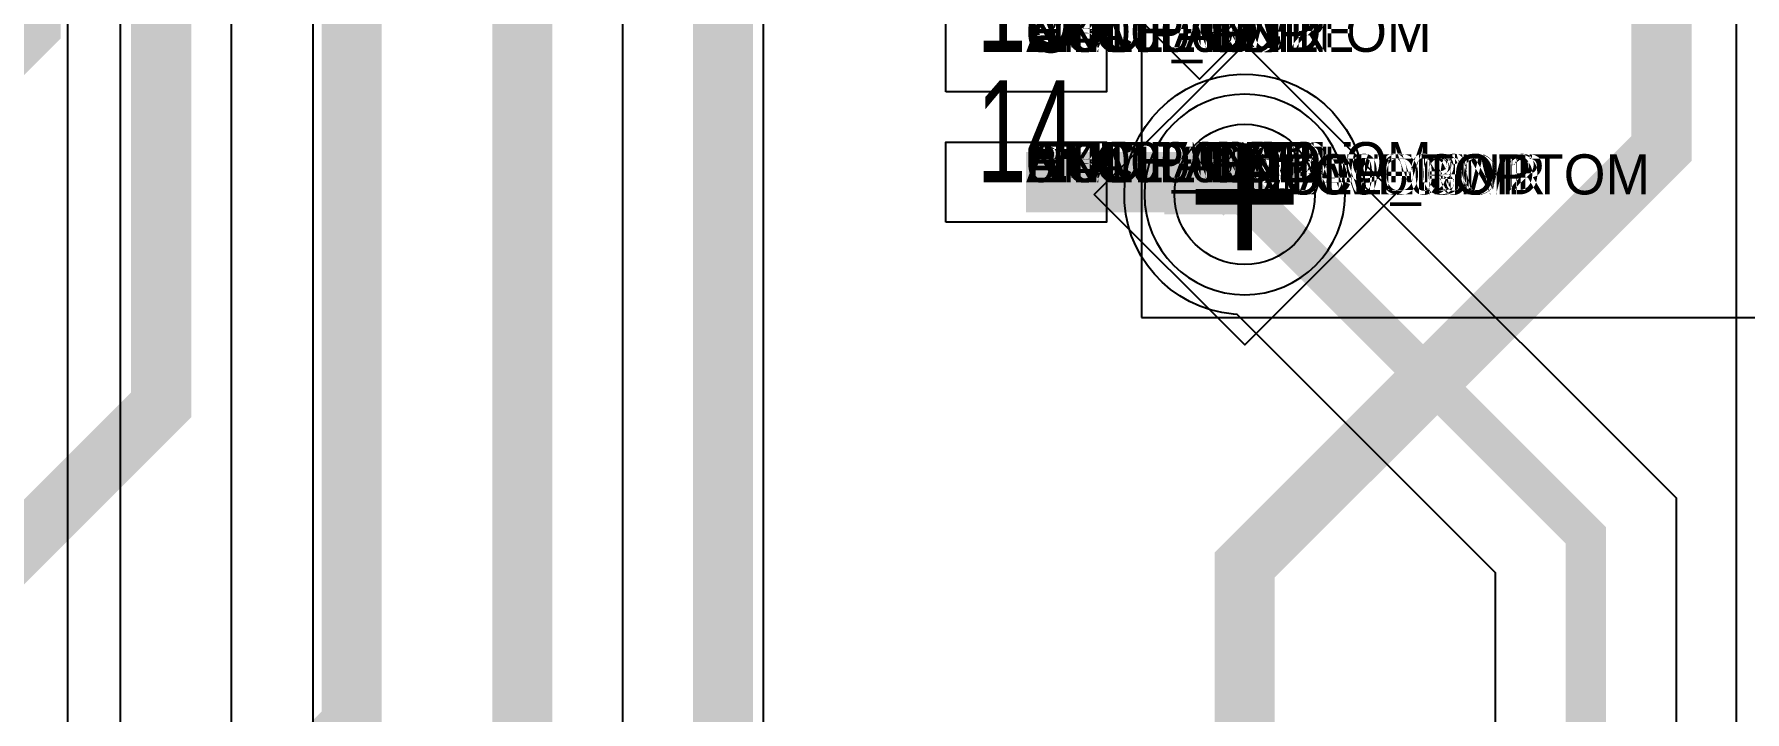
# Model space of a CAD drawing. Extents: x 0 to 323, y 0 to 320.
# Drawn here: x 16.72 to 25.24, y 16.72 to 20.1 of the extents above; entities that cross this region are included whole.
import ezdxf
from ezdxf.enums import TextEntityAlignment as Align

# ---------------------------------------------------------------- set-up
doc = ezdxf.new("R2010")
doc.units = 0
doc.header["$MEASUREMENT"] = 0
doc.layers.get('0').update_dxf_attribs({"linetype": 'CONTINUOUS'})
for name, color, linetype in [('CDN_FIGURES', 7, 'CONTINUOUS'), ('ETCH_BOTTOM', 7, 'CONTINUOUS'), ('ETCH_GND', 3, 'CONTINUOUS'), ('ETCH_INT1', 4, 'CONTINUOUS'), ('ETCH_INT2', 5, 'CONTINUOUS'), ('ETCH_PWR', 6, 'CONTINUOUS'), ('ETCH_TOP', 2, 'CONTINUOUS'), ('MANUFACTURING_NCLEGEND-1-6', 8, 'CONTINUOUS'), ('PACKAGE_GEOMETRY_ASSEMBLY_TOP', 11, 'CONTINUOUS'), ('PACKAGE_GEOMETRY_PIN_NUMBER', 9, 'CONTINUOUS')]:
    doc.layers.add(name, color=color, linetype=linetype)

# ---------------------------------------------------------------- blocks, each defined once
blk = doc.blocks.new('PAD_INFO')
for tag in ['SHAPE_TYPE', 'PAD_HEIGHT', 'PAD_LAYER', 'PAD_TYPE', 'PAD_WIDTH']:
    blk.add_attdef(tag, (0, 0), '', height=0.2)
at = {"flags": 2}
blk.add_attdef('CDN_TYPE', (0, 0), '', height=0.2, dxfattribs=at)
blk = doc.blocks.new('DRILL_INFO')
at = {"flags": 2}
blk.add_attdef('CDN_TYPE', (0, 0), '', height=0.2, dxfattribs=at)
for tag in ['FSHAPE', 'FCHAR', 'DRILL_HEIGHT', 'DIAMETER', 'PLATED', 'DRILL_WIDTH']:
    blk.add_attdef(tag, (0, 0), '', height=0.2)
blk = doc.blocks.new('VIA0700X0300')
at = {"layer": 'ETCH_BOTTOM'}
blk.add_circle((0, 0), 0.35, dxfattribs=at)
at = {"layer": 'ETCH_GND'}
blk.add_circle((0, 0), 0.35, dxfattribs=at)
at = {"layer": 'ETCH_INT1'}
blk.add_circle((0, 0), 0.35, dxfattribs=at)
at = {"layer": 'ETCH_INT2'}
blk.add_circle((0, 0), 0.35, dxfattribs=at)
at = {"layer": 'ETCH_PWR'}
blk.add_circle((0, 0), 0.35, dxfattribs=at)
at = {"layer": 'ETCH_TOP'}
blk.add_circle((0, 0), 0.35, dxfattribs=at)
ref = blk.add_blockref('PAD_INFO', (0, 0))
ref.add_attrib('PAD_LAYER', 'ETCH_TOP', (0, 0), dxfattribs={"height": 0.2})
ref.add_attrib('SHAPE_TYPE', 'NULL', (0, 0), dxfattribs={"height": 0.2})
ref.add_attrib('PAD_TYPE', 'ANTIPAD', (0, 0), dxfattribs={"height": 0.2})
ref.add_attrib('PAD_WIDTH', '0.000000', (0, 0), dxfattribs={"height": 0.2})
ref.add_attrib('PAD_HEIGHT', '0.000000', (0, 0), dxfattribs={"height": 0.2})
ref = blk.add_blockref('PAD_INFO', (0, 0))
ref.add_attrib('PAD_LAYER', 'ETCH_GND', (0, 0), dxfattribs={"height": 0.2})
ref.add_attrib('SHAPE_TYPE', 'NULL', (0, 0), dxfattribs={"height": 0.2})
ref.add_attrib('PAD_TYPE', 'ANTIPAD', (0, 0), dxfattribs={"height": 0.2})
ref.add_attrib('PAD_WIDTH', '0.000000', (0, 0), dxfattribs={"height": 0.2})
ref.add_attrib('PAD_HEIGHT', '0.000000', (0, 0), dxfattribs={"height": 0.2})
ref = blk.add_blockref('PAD_INFO', (0, 0))
ref.add_attrib('PAD_LAYER', 'ETCH_INT1', (0, 0), dxfattribs={"height": 0.2})
ref.add_attrib('SHAPE_TYPE', 'NULL', (0, 0), dxfattribs={"height": 0.2})
ref.add_attrib('PAD_TYPE', 'ANTIPAD', (0, 0), dxfattribs={"height": 0.2})
ref.add_attrib('PAD_WIDTH', '0.000000', (0, 0), dxfattribs={"height": 0.2})
ref.add_attrib('PAD_HEIGHT', '0.000000', (0, 0), dxfattribs={"height": 0.2})
ref = blk.add_blockref('PAD_INFO', (0, 0))
ref.add_attrib('PAD_LAYER', 'ETCH_INT2', (0, 0), dxfattribs={"height": 0.2})
ref.add_attrib('SHAPE_TYPE', 'NULL', (0, 0), dxfattribs={"height": 0.2})
ref.add_attrib('PAD_TYPE', 'ANTIPAD', (0, 0), dxfattribs={"height": 0.2})
ref.add_attrib('PAD_WIDTH', '0.000000', (0, 0), dxfattribs={"height": 0.2})
ref.add_attrib('PAD_HEIGHT', '0.000000', (0, 0), dxfattribs={"height": 0.2})
ref = blk.add_blockref('PAD_INFO', (0, 0))
ref.add_attrib('PAD_LAYER', 'ETCH_PWR', (0, 0), dxfattribs={"height": 0.2})
ref.add_attrib('SHAPE_TYPE', 'NULL', (0, 0), dxfattribs={"height": 0.2})
ref.add_attrib('PAD_TYPE', 'ANTIPAD', (0, 0), dxfattribs={"height": 0.2})
ref.add_attrib('PAD_WIDTH', '0.000000', (0, 0), dxfattribs={"height": 0.2})
ref.add_attrib('PAD_HEIGHT', '0.000000', (0, 0), dxfattribs={"height": 0.2})
ref = blk.add_blockref('PAD_INFO', (0, 0))
ref.add_attrib('PAD_LAYER', 'ETCH_BOTTOM', (0, 0), dxfattribs={"height": 0.2})
ref.add_attrib('SHAPE_TYPE', 'NULL', (0, 0), dxfattribs={"height": 0.2})
ref.add_attrib('PAD_TYPE', 'ANTIPAD', (0, 0), dxfattribs={"height": 0.2})
ref.add_attrib('PAD_WIDTH', '0.000000', (0, 0), dxfattribs={"height": 0.2})
ref.add_attrib('PAD_HEIGHT', '0.000000', (0, 0), dxfattribs={"height": 0.2})
ref = blk.add_blockref('PAD_INFO', (0, 0))
ref.add_attrib('PAD_LAYER', 'ETCH_TOP', (0, 0), dxfattribs={"height": 0.2})
ref.add_attrib('SHAPE_TYPE', 'NULL', (0, 0), dxfattribs={"height": 0.2})
ref.add_attrib('PAD_TYPE', 'THERMAL', (0, 0), dxfattribs={"height": 0.2})
ref.add_attrib('PAD_WIDTH', '0.000000', (0, 0), dxfattribs={"height": 0.2})
ref.add_attrib('PAD_HEIGHT', '0.000000', (0, 0), dxfattribs={"height": 0.2})
ref = blk.add_blockref('PAD_INFO', (0, 0))
ref.add_attrib('PAD_LAYER', 'ETCH_GND', (0, 0), dxfattribs={"height": 0.2})
ref.add_attrib('SHAPE_TYPE', 'NULL', (0, 0), dxfattribs={"height": 0.2})
ref.add_attrib('PAD_TYPE', 'THERMAL', (0, 0), dxfattribs={"height": 0.2})
ref.add_attrib('PAD_WIDTH', '0.000000', (0, 0), dxfattribs={"height": 0.2})
ref.add_attrib('PAD_HEIGHT', '0.000000', (0, 0), dxfattribs={"height": 0.2})
ref = blk.add_blockref('PAD_INFO', (0, 0))
ref.add_attrib('PAD_LAYER', 'ETCH_INT1', (0, 0), dxfattribs={"height": 0.2})
ref.add_attrib('SHAPE_TYPE', 'NULL', (0, 0), dxfattribs={"height": 0.2})
ref.add_attrib('PAD_TYPE', 'THERMAL', (0, 0), dxfattribs={"height": 0.2})
ref.add_attrib('PAD_WIDTH', '0.000000', (0, 0), dxfattribs={"height": 0.2})
ref.add_attrib('PAD_HEIGHT', '0.000000', (0, 0), dxfattribs={"height": 0.2})
ref = blk.add_blockref('PAD_INFO', (0, 0))
ref.add_attrib('PAD_LAYER', 'ETCH_INT2', (0, 0), dxfattribs={"height": 0.2})
ref.add_attrib('SHAPE_TYPE', 'NULL', (0, 0), dxfattribs={"height": 0.2})
ref.add_attrib('PAD_TYPE', 'THERMAL', (0, 0), dxfattribs={"height": 0.2})
ref.add_attrib('PAD_WIDTH', '0.000000', (0, 0), dxfattribs={"height": 0.2})
ref.add_attrib('PAD_HEIGHT', '0.000000', (0, 0), dxfattribs={"height": 0.2})
ref = blk.add_blockref('PAD_INFO', (0, 0))
ref.add_attrib('PAD_LAYER', 'ETCH_PWR', (0, 0), dxfattribs={"height": 0.2})
ref.add_attrib('SHAPE_TYPE', 'NULL', (0, 0), dxfattribs={"height": 0.2})
ref.add_attrib('PAD_TYPE', 'THERMAL', (0, 0), dxfattribs={"height": 0.2})
ref.add_attrib('PAD_WIDTH', '0.000000', (0, 0), dxfattribs={"height": 0.2})
ref.add_attrib('PAD_HEIGHT', '0.000000', (0, 0), dxfattribs={"height": 0.2})
ref = blk.add_blockref('PAD_INFO', (0, 0))
ref.add_attrib('PAD_LAYER', 'ETCH_BOTTOM', (0, 0), dxfattribs={"height": 0.2})
ref.add_attrib('SHAPE_TYPE', 'NULL', (0, 0), dxfattribs={"height": 0.2})
ref.add_attrib('PAD_TYPE', 'THERMAL', (0, 0), dxfattribs={"height": 0.2})
ref.add_attrib('PAD_WIDTH', '0.000000', (0, 0), dxfattribs={"height": 0.2})
ref.add_attrib('PAD_HEIGHT', '0.000000', (0, 0), dxfattribs={"height": 0.2})
ref = blk.add_blockref('PAD_INFO', (0, 0))
ref.add_attrib('PAD_LAYER', 'ETCH_TOP', (0, 0), dxfattribs={"height": 0.2})
ref.add_attrib('SHAPE_TYPE', 'CIRCLE', (0, 0), dxfattribs={"height": 0.2})
ref.add_attrib('PAD_TYPE', 'REGULAR', (0, 0), dxfattribs={"height": 0.2})
ref.add_attrib('PAD_WIDTH', '0.700000', (0, 0), dxfattribs={"height": 0.2})
ref.add_attrib('PAD_HEIGHT', '0.700000', (0, 0), dxfattribs={"height": 0.2})
ref = blk.add_blockref('PAD_INFO', (0, 0))
ref.add_attrib('PAD_LAYER', 'ETCH_GND', (0, 0), dxfattribs={"height": 0.2})
ref.add_attrib('SHAPE_TYPE', 'CIRCLE', (0, 0), dxfattribs={"height": 0.2})
ref.add_attrib('PAD_TYPE', 'REGULAR', (0, 0), dxfattribs={"height": 0.2})
ref.add_attrib('PAD_WIDTH', '0.700000', (0, 0), dxfattribs={"height": 0.2})
ref.add_attrib('PAD_HEIGHT', '0.700000', (0, 0), dxfattribs={"height": 0.2})
ref = blk.add_blockref('PAD_INFO', (0, 0))
ref.add_attrib('PAD_LAYER', 'ETCH_INT1', (0, 0), dxfattribs={"height": 0.2})
ref.add_attrib('SHAPE_TYPE', 'CIRCLE', (0, 0), dxfattribs={"height": 0.2})
ref.add_attrib('PAD_TYPE', 'REGULAR', (0, 0), dxfattribs={"height": 0.2})
ref.add_attrib('PAD_WIDTH', '0.700000', (0, 0), dxfattribs={"height": 0.2})
ref.add_attrib('PAD_HEIGHT', '0.700000', (0, 0), dxfattribs={"height": 0.2})
ref = blk.add_blockref('PAD_INFO', (0, 0))
ref.add_attrib('PAD_LAYER', 'ETCH_INT2', (0, 0), dxfattribs={"height": 0.2})
ref.add_attrib('SHAPE_TYPE', 'CIRCLE', (0, 0), dxfattribs={"height": 0.2})
ref.add_attrib('PAD_TYPE', 'REGULAR', (0, 0), dxfattribs={"height": 0.2})
ref.add_attrib('PAD_WIDTH', '0.700000', (0, 0), dxfattribs={"height": 0.2})
ref.add_attrib('PAD_HEIGHT', '0.700000', (0, 0), dxfattribs={"height": 0.2})
ref = blk.add_blockref('PAD_INFO', (0, 0))
ref.add_attrib('PAD_LAYER', 'ETCH_PWR', (0, 0), dxfattribs={"height": 0.2})
ref.add_attrib('SHAPE_TYPE', 'CIRCLE', (0, 0), dxfattribs={"height": 0.2})
ref.add_attrib('PAD_TYPE', 'REGULAR', (0, 0), dxfattribs={"height": 0.2})
ref.add_attrib('PAD_WIDTH', '0.700000', (0, 0), dxfattribs={"height": 0.2})
ref.add_attrib('PAD_HEIGHT', '0.700000', (0, 0), dxfattribs={"height": 0.2})
ref = blk.add_blockref('PAD_INFO', (0, 0))
ref.add_attrib('PAD_LAYER', 'ETCH_BOTTOM', (0, 0), dxfattribs={"height": 0.2})
ref.add_attrib('SHAPE_TYPE', 'CIRCLE', (0, 0), dxfattribs={"height": 0.2})
ref.add_attrib('PAD_TYPE', 'REGULAR', (0, 0), dxfattribs={"height": 0.2})
ref.add_attrib('PAD_WIDTH', '0.700000', (0, 0), dxfattribs={"height": 0.2})
ref.add_attrib('PAD_HEIGHT', '0.700000', (0, 0), dxfattribs={"height": 0.2})
ref = blk.add_blockref('DRILL_INFO', (0, 0))
ref.add_attrib('DIAMETER', '0.300000', (0, 0), dxfattribs={"height": 0.2})
ref.add_attrib('PLATED', 'PLATED', (0, 0), dxfattribs={"height": 0.2})
ref.add_attrib('FSHAPE', 'DIAMOND', (0, 0), dxfattribs={"height": 0.2})
ref.add_attrib('FCHAR', '+', (0, 0), dxfattribs={"height": 0.2})
ref.add_attrib('DRILL_WIDTH', '1.500000', (0, 0), dxfattribs={"height": 0.2})
ref.add_attrib('DRILL_HEIGHT', '1.500000', (0, 0), dxfattribs={"height": 0.2})
for tag in ['CDN_TYPE', 'PIN']:
    blk.add_attdef(tag, (0, 0), '', height=0.2)
at = {"flags": 2}
for tag in ['PSTKNAME', 'BBV']:
    blk.add_attdef(tag, (0, 0), '', height=0.2, dxfattribs=at)
blk = doc.blocks.new('FIGURE_DIAMOND')
at = {"layer": 'CDN_FIGURES'}
blk.add_lwpolyline([(-0.5, 0), (0, 0.5), (0.5, 0), (0, -0.5)], close=True, dxfattribs=at)
blk = doc.blocks.new('RC0800X0400TS')
at = {"layer": 'ETCH_TOP'}
blk.add_lwpolyline([(-0.4, -0.2), (-0.4, 0.2), (0.4, 0.2), (0.4, -0.2)], close=True, dxfattribs=at)
ref = blk.add_blockref('PAD_INFO', (0, 0))
ref.add_attrib('PAD_LAYER', 'ETCH_TOP', (0, 0), dxfattribs={"height": 0.2})
ref.add_attrib('SHAPE_TYPE', 'NULL', (0, 0), dxfattribs={"height": 0.2})
ref.add_attrib('PAD_TYPE', 'ANTIPAD', (0, 0), dxfattribs={"height": 0.2})
ref.add_attrib('PAD_WIDTH', '0.000000', (0, 0), dxfattribs={"height": 0.2})
ref.add_attrib('PAD_HEIGHT', '0.000000', (0, 0), dxfattribs={"height": 0.2})
ref = blk.add_blockref('PAD_INFO', (0, 0))
ref.add_attrib('PAD_LAYER', 'ETCH_GND', (0, 0), dxfattribs={"height": 0.2})
ref.add_attrib('SHAPE_TYPE', 'NULL', (0, 0), dxfattribs={"height": 0.2})
ref.add_attrib('PAD_TYPE', 'ANTIPAD', (0, 0), dxfattribs={"height": 0.2})
ref.add_attrib('PAD_WIDTH', '0.000000', (0, 0), dxfattribs={"height": 0.2})
ref.add_attrib('PAD_HEIGHT', '0.000000', (0, 0), dxfattribs={"height": 0.2})
ref = blk.add_blockref('PAD_INFO', (0, 0))
ref.add_attrib('PAD_LAYER', 'ETCH_INT1', (0, 0), dxfattribs={"height": 0.2})
ref.add_attrib('SHAPE_TYPE', 'NULL', (0, 0), dxfattribs={"height": 0.2})
ref.add_attrib('PAD_TYPE', 'ANTIPAD', (0, 0), dxfattribs={"height": 0.2})
ref.add_attrib('PAD_WIDTH', '0.000000', (0, 0), dxfattribs={"height": 0.2})
ref.add_attrib('PAD_HEIGHT', '0.000000', (0, 0), dxfattribs={"height": 0.2})
ref = blk.add_blockref('PAD_INFO', (0, 0))
ref.add_attrib('PAD_LAYER', 'ETCH_INT2', (0, 0), dxfattribs={"height": 0.2})
ref.add_attrib('SHAPE_TYPE', 'NULL', (0, 0), dxfattribs={"height": 0.2})
ref.add_attrib('PAD_TYPE', 'ANTIPAD', (0, 0), dxfattribs={"height": 0.2})
ref.add_attrib('PAD_WIDTH', '0.000000', (0, 0), dxfattribs={"height": 0.2})
ref.add_attrib('PAD_HEIGHT', '0.000000', (0, 0), dxfattribs={"height": 0.2})
ref = blk.add_blockref('PAD_INFO', (0, 0))
ref.add_attrib('PAD_LAYER', 'ETCH_PWR', (0, 0), dxfattribs={"height": 0.2})
ref.add_attrib('SHAPE_TYPE', 'NULL', (0, 0), dxfattribs={"height": 0.2})
ref.add_attrib('PAD_TYPE', 'ANTIPAD', (0, 0), dxfattribs={"height": 0.2})
ref.add_attrib('PAD_WIDTH', '0.000000', (0, 0), dxfattribs={"height": 0.2})
ref.add_attrib('PAD_HEIGHT', '0.000000', (0, 0), dxfattribs={"height": 0.2})
ref = blk.add_blockref('PAD_INFO', (0, 0))
ref.add_attrib('PAD_LAYER', 'ETCH_BOTTOM', (0, 0), dxfattribs={"height": 0.2})
ref.add_attrib('SHAPE_TYPE', 'NULL', (0, 0), dxfattribs={"height": 0.2})
ref.add_attrib('PAD_TYPE', 'ANTIPAD', (0, 0), dxfattribs={"height": 0.2})
ref.add_attrib('PAD_WIDTH', '0.000000', (0, 0), dxfattribs={"height": 0.2})
ref.add_attrib('PAD_HEIGHT', '0.000000', (0, 0), dxfattribs={"height": 0.2})
ref = blk.add_blockref('PAD_INFO', (0, 0))
ref.add_attrib('PAD_LAYER', 'ETCH_TOP', (0, 0), dxfattribs={"height": 0.2})
ref.add_attrib('SHAPE_TYPE', 'NULL', (0, 0), dxfattribs={"height": 0.2})
ref.add_attrib('PAD_TYPE', 'THERMAL', (0, 0), dxfattribs={"height": 0.2})
ref.add_attrib('PAD_WIDTH', '0.000000', (0, 0), dxfattribs={"height": 0.2})
ref.add_attrib('PAD_HEIGHT', '0.000000', (0, 0), dxfattribs={"height": 0.2})
ref = blk.add_blockref('PAD_INFO', (0, 0))
ref.add_attrib('PAD_LAYER', 'ETCH_GND', (0, 0), dxfattribs={"height": 0.2})
ref.add_attrib('SHAPE_TYPE', 'NULL', (0, 0), dxfattribs={"height": 0.2})
ref.add_attrib('PAD_TYPE', 'THERMAL', (0, 0), dxfattribs={"height": 0.2})
ref.add_attrib('PAD_WIDTH', '0.000000', (0, 0), dxfattribs={"height": 0.2})
ref.add_attrib('PAD_HEIGHT', '0.000000', (0, 0), dxfattribs={"height": 0.2})
ref = blk.add_blockref('PAD_INFO', (0, 0))
ref.add_attrib('PAD_LAYER', 'ETCH_INT1', (0, 0), dxfattribs={"height": 0.2})
ref.add_attrib('SHAPE_TYPE', 'NULL', (0, 0), dxfattribs={"height": 0.2})
ref.add_attrib('PAD_TYPE', 'THERMAL', (0, 0), dxfattribs={"height": 0.2})
ref.add_attrib('PAD_WIDTH', '0.000000', (0, 0), dxfattribs={"height": 0.2})
ref.add_attrib('PAD_HEIGHT', '0.000000', (0, 0), dxfattribs={"height": 0.2})
ref = blk.add_blockref('PAD_INFO', (0, 0))
ref.add_attrib('PAD_LAYER', 'ETCH_INT2', (0, 0), dxfattribs={"height": 0.2})
ref.add_attrib('SHAPE_TYPE', 'NULL', (0, 0), dxfattribs={"height": 0.2})
ref.add_attrib('PAD_TYPE', 'THERMAL', (0, 0), dxfattribs={"height": 0.2})
ref.add_attrib('PAD_WIDTH', '0.000000', (0, 0), dxfattribs={"height": 0.2})
ref.add_attrib('PAD_HEIGHT', '0.000000', (0, 0), dxfattribs={"height": 0.2})
ref = blk.add_blockref('PAD_INFO', (0, 0))
ref.add_attrib('PAD_LAYER', 'ETCH_PWR', (0, 0), dxfattribs={"height": 0.2})
ref.add_attrib('SHAPE_TYPE', 'NULL', (0, 0), dxfattribs={"height": 0.2})
ref.add_attrib('PAD_TYPE', 'THERMAL', (0, 0), dxfattribs={"height": 0.2})
ref.add_attrib('PAD_WIDTH', '0.000000', (0, 0), dxfattribs={"height": 0.2})
ref.add_attrib('PAD_HEIGHT', '0.000000', (0, 0), dxfattribs={"height": 0.2})
ref = blk.add_blockref('PAD_INFO', (0, 0))
ref.add_attrib('PAD_LAYER', 'ETCH_BOTTOM', (0, 0), dxfattribs={"height": 0.2})
ref.add_attrib('SHAPE_TYPE', 'NULL', (0, 0), dxfattribs={"height": 0.2})
ref.add_attrib('PAD_TYPE', 'THERMAL', (0, 0), dxfattribs={"height": 0.2})
ref.add_attrib('PAD_WIDTH', '0.000000', (0, 0), dxfattribs={"height": 0.2})
ref.add_attrib('PAD_HEIGHT', '0.000000', (0, 0), dxfattribs={"height": 0.2})
ref = blk.add_blockref('PAD_INFO', (0, 0))
ref.add_attrib('PAD_LAYER', 'ETCH_TOP', (0, 0), dxfattribs={"height": 0.2})
ref.add_attrib('SHAPE_TYPE', 'RECTANGLE', (0, 0), dxfattribs={"height": 0.2})
ref.add_attrib('PAD_TYPE', 'REGULAR', (0, 0), dxfattribs={"height": 0.2})
ref.add_attrib('PAD_WIDTH', '0.800000', (0, 0), dxfattribs={"height": 0.2})
ref.add_attrib('PAD_HEIGHT', '0.400000', (0, 0), dxfattribs={"height": 0.2})
ref = blk.add_blockref('PAD_INFO', (0, 0))
ref.add_attrib('PAD_LAYER', 'ETCH_GND', (0, 0), dxfattribs={"height": 0.2})
ref.add_attrib('SHAPE_TYPE', 'NULL', (0, 0), dxfattribs={"height": 0.2})
ref.add_attrib('PAD_TYPE', 'REGULAR', (0, 0), dxfattribs={"height": 0.2})
ref.add_attrib('PAD_WIDTH', '0.000000', (0, 0), dxfattribs={"height": 0.2})
ref.add_attrib('PAD_HEIGHT', '0.000000', (0, 0), dxfattribs={"height": 0.2})
ref = blk.add_blockref('PAD_INFO', (0, 0))
ref.add_attrib('PAD_LAYER', 'ETCH_INT1', (0, 0), dxfattribs={"height": 0.2})
ref.add_attrib('SHAPE_TYPE', 'NULL', (0, 0), dxfattribs={"height": 0.2})
ref.add_attrib('PAD_TYPE', 'REGULAR', (0, 0), dxfattribs={"height": 0.2})
ref.add_attrib('PAD_WIDTH', '0.000000', (0, 0), dxfattribs={"height": 0.2})
ref.add_attrib('PAD_HEIGHT', '0.000000', (0, 0), dxfattribs={"height": 0.2})
ref = blk.add_blockref('PAD_INFO', (0, 0))
ref.add_attrib('PAD_LAYER', 'ETCH_INT2', (0, 0), dxfattribs={"height": 0.2})
ref.add_attrib('SHAPE_TYPE', 'NULL', (0, 0), dxfattribs={"height": 0.2})
ref.add_attrib('PAD_TYPE', 'REGULAR', (0, 0), dxfattribs={"height": 0.2})
ref.add_attrib('PAD_WIDTH', '0.000000', (0, 0), dxfattribs={"height": 0.2})
ref.add_attrib('PAD_HEIGHT', '0.000000', (0, 0), dxfattribs={"height": 0.2})
ref = blk.add_blockref('PAD_INFO', (0, 0))
ref.add_attrib('PAD_LAYER', 'ETCH_PWR', (0, 0), dxfattribs={"height": 0.2})
ref.add_attrib('SHAPE_TYPE', 'NULL', (0, 0), dxfattribs={"height": 0.2})
ref.add_attrib('PAD_TYPE', 'REGULAR', (0, 0), dxfattribs={"height": 0.2})
ref.add_attrib('PAD_WIDTH', '0.000000', (0, 0), dxfattribs={"height": 0.2})
ref.add_attrib('PAD_HEIGHT', '0.000000', (0, 0), dxfattribs={"height": 0.2})
ref = blk.add_blockref('PAD_INFO', (0, 0))
ref.add_attrib('PAD_LAYER', 'ETCH_BOTTOM', (0, 0), dxfattribs={"height": 0.2})
ref.add_attrib('SHAPE_TYPE', 'NULL', (0, 0), dxfattribs={"height": 0.2})
ref.add_attrib('PAD_TYPE', 'REGULAR', (0, 0), dxfattribs={"height": 0.2})
ref.add_attrib('PAD_WIDTH', '0.000000', (0, 0), dxfattribs={"height": 0.2})
ref.add_attrib('PAD_HEIGHT', '0.000000', (0, 0), dxfattribs={"height": 0.2})
ref = blk.add_blockref('DRILL_INFO', (0, 0))
ref.add_attrib('DIAMETER', '0.000000', (0, 0), dxfattribs={"height": 0.2})
ref.add_attrib('PLATED', 'PLATED', (0, 0), dxfattribs={"height": 0.2})
ref.add_attrib('FSHAPE', 'NULL', (0, 0), dxfattribs={"height": 0.2})
ref.add_attrib('DRILL_WIDTH', '0.000000', (0, 0), dxfattribs={"height": 0.2})
ref.add_attrib('DRILL_HEIGHT', '0.000000', (0, 0), dxfattribs={"height": 0.2})
for tag in ['CDN_TYPE', 'PIN']:
    blk.add_attdef(tag, (0, 0), '', height=0.2)
at = {"flags": 2}
for tag in ['PSTKNAME', 'BBV']:
    blk.add_attdef(tag, (0, 0), '', height=0.2, dxfattribs=at)
blk = doc.blocks.new('TSSOP28_2')
at = {"layer": 'PACKAGE_GEOMETRY_ASSEMBLY_TOP'}
blk.add_lwpolyline([(-2.25, -4.9), (2.25, -4.9), (2.25, 4.9), (-2.25, 4.9)], close=True, dxfattribs=at)
at = {"layer": 'ETCH_TOP'}
ref = blk.add_blockref('RC0800X0400TS', (-2.825, -3.575), dxfattribs=at)
ref.add_attrib('CDN_TYPE', 'PIN', (0, 0), dxfattribs={"height": 0.2})
ref.add_attrib('PIN', '13', (0, 0), dxfattribs={"height": 0.2})
ref = blk.add_blockref('RC0800X0400TS', (-2.825, -4.225), dxfattribs=at)
ref.add_attrib('CDN_TYPE', 'PIN', (0, 0), dxfattribs={"height": 0.2})
ref.add_attrib('PIN', '14', (0, 0), dxfattribs={"height": 0.2})
ref = blk.add_blockref('RC0800X0400TS', (2.825, -3.575), dxfattribs=at)
ref.add_attrib('CDN_TYPE', 'PIN', (0, 0), dxfattribs={"height": 0.2})
ref.add_attrib('PIN', '16', (0, 0), dxfattribs={"height": 0.2})
ref = blk.add_blockref('RC0800X0400TS', (2.825, -4.225), dxfattribs=at)
ref.add_attrib('CDN_TYPE', 'PIN', (0, 0), dxfattribs={"height": 0.2})
ref.add_attrib('PIN', '15', (0, 0), dxfattribs={"height": 0.2})
at = {"flags": 2}
for tag in ['SYMBOL_TYPE', 'CDN_TYPE', 'REFDES']:
    blk.add_attdef(tag, (0, 0), '', height=0.2, dxfattribs=at)

msp = doc.modelspace()

# ---------------------------------------------------------------- linework, layer by layer
at = {"layer": 'ETCH_BOTTOM'}
for points, format in [([(31.6599, 35.193), (19.65, 35.193), (19.65, 33.6751), (15.5385, 33.6751), (15.5244, 33.7028, 4.117208), (15.5195, 32.6477), (15.5337, 32.6749), (19.65, 32.6749), (19.65, 31.1401), (15.5361, 31.1401), (15.522, 31.1675, 4.117734), (15.522, 30.1125), (15.5361, 30.1399), (19.65, 30.1399), (19.65, 5.149), (48.758, 5.149, -0.668179)], "xyb"), ([(49.6108, 5.757), (20.352, 5.757), (20.352, 26.9588, -0.501628), (20.4823, 27.056, 0.072352), (20.696, 27.0249), (20.8729, 27.0249), (20.8831, 27.0202, 0.012777), (20.9182, 27.0048), (20.9499, 26.992), (20.9499, 24.7999), (23.7501, 24.7999), (23.7501, 28.8501), (20.9499, 28.8501), (20.9499, 28.5251), (20.696, 28.5251, 0.072352), (20.4823, 28.494, -0.501628), (20.352, 28.5912), (20.352, 30.1399), (25.4222, 30.1399)], "xyb"), ([(24.45, 13.6, 0.2, 0.2, 0), (24.45, 17.6, 0.2, 0.2, 0), (22.75, 19.3, 0.2, 0.2, 0)], "xyseb")]:
    msp.add_lwpolyline(points, format=format, dxfattribs=at)
msp.add_lwpolyline([(24.9118, 13.9832, -2.129243), (23.9882, 13.9832), (23.9999, 13.9973), (23.9999, 17.4136), (22.7127, 18.7008), (22.6945, 18.7025, -2.129602), (23.3475, 19.3555), (23.3492, 19.3373), (24.9001, 17.7864), (24.9001, 13.9973)], format="xyb", close=True, dxfattribs=at)
at = {"layer": 'ETCH_GND'}
msp.add_lwpolyline([(23.2501, 19.3, 1), (22.2499, 19.3, 1)], format="xyb", close=True, dxfattribs=at)
at = {"layer": 'ETCH_INT1'}
msp.add_lwpolyline([(163.1622, 0.8499), (23.6878, 0.8499), (20.6567, 3.881), (16.885, 3.881), (16.885, 33.296), (50.3665, 33.296), (50.3665, 52.0593), (47.7915, 54.6343), (47.7915, 69.9281), (47.7999, 69.9305), (47.7999, 70.6695), (47.7915, 70.6719), (47.7915, 75.8657), (50.0843, 78.1585), (81.9415, 78.1585), (81.9415, 80.4157), (83.8843, 82.3585), (86.7415, 82.3585)], dxfattribs=at)
msp.add_lwpolyline([(163.1, 1), (23.75, 1), (20.577, 4.173), (20.518, 4.114), (17.147, 4.114), (17.147, 32.918), (17.234, 33.005), (25.1969, 33.005), (25.1969, 28.908), (25.1999, 28.905), (25.1999, 14.055), (29.3022, 9.9527, -0.418102), (29.3012, 9.8084, 1.013667), (30.0084, 9.1012, -0.418102), (30.1527, 9.1022), (34.155, 5.0999), (34.2101, 5.0999), (34.252, 5.058), (53.2401, 5.058, -0.490447)], format="xyb", dxfattribs=at)
msp.add_lwpolyline([(22.75, 19.8001, 1), (22.75, 18.7999, 1)], format="xyb", close=True, dxfattribs=at)
at = {"layer": 'ETCH_INT2'}
for points in [[(59.1939, 32.947), (17.699, 32.947), (17.699, 16.2251), (15.8672, 16.2251), (15.2052, 16.8871, -0.448395), (15.2139, 17.0383, 2.634574), (13.69, 17.1235, -0.669693), (13.6186, 16.9501), (12.8414, 16.9501, -0.669693), (12.77, 17.1235, 1.289173), (10.8569, 18.2653, -0.569037), (10.6879, 18.2223), (9.1001, 19.8101), (9.1001, 64.5818)], [(60.1357, 32.25), (18.106, 32.25), (18.106, 16.2251), (34.9362, 16.2251), (34.9481, 16.232, -1.740689), (34.9481, 15.368), (34.9362, 15.3749), (18.106, 15.3749), (18.106, 8.88), (23.9747, 8.88, 0.62357), (24.0548, 9.0435, -2.041056), (24.8452, 9.0435), (24.8452, 9.0435, 0.62357), (24.9253, 8.88), (26.5398, 8.88, 0.588936), (26.6258, 9.0351, -1.803436), (27.4742, 9.0351, 0.588936), (27.5602, 8.88), (29.2729, 8.88, 0.707802), (29.3365, 9.0604, -2.837864), (29.9635, 9.0604, 0.707802), (30.0271, 8.88), (63.856, 8.88)]]:
    msp.add_lwpolyline(points, format="xyb", dxfattribs=at)
msp.add_lwpolyline([(23.2501, 19.3, 1), (22.2499, 19.3, 1)], format="xyb", close=True, dxfattribs=at)
at = {"layer": 'ETCH_PWR'}
msp.add_lwpolyline([(22.75, 19.8001, 1), (22.75, 18.7999, 1)], format="xyb", close=True, dxfattribs=at)
at = {"layer": 'ETCH_TOP'}
for points in [[(21.661, 23.911, 0.3, 0.3, 0), (19.211, 23.911, 0.3, 0.3, 0), (16.7, 21.4, 0.3, 0.3, 0), (16.7, 20.14, 0.3, 0.3, 0), (14.5, 17.94, 0.3, 0.3, 0)], [(21.661, 23.261, 0.3, 0.3, 0), (19.861, 23.261, 0.3, 0.3, 0), (17.35, 20.75, 0.3, 0.3, 0), (17.35, 18.25, 0.3, 0.3, 0), (14.5, 15.4, 0.3, 0.3, 0)], [(21.661, 22.611, 0.3, 0.3, 0), (20.361, 22.611, 0.3, 0.3, 0), (18.3, 20.55, 0.3, 0.3, 0), (18.3, 16.66, 0.3, 0.3, 0), (14.5, 12.86, 0.3, 0.3, 0)], [(27.311, 21.961, 0.3, 0.3, 0), (25.56, 21.961, 0.3, 0.3, 0), (24.827, 21.228, 0.3, 0.3, 0), (24.827, 19.529, 0.3, 0.3, 0), (22.75, 17.452, 0.3, 0.3, 0), (22.75, 13.49, 0.3, 0.3, 0), (14.5, 5.24, 0.3, 0.3, 0)], [(21.661, 21.961, 0.3, 0.3, 0), (20.811, 21.961, 0.3, 0.3, 0), (19.15, 20.3, 0.3, 0.3, 0), (19.15, 14.97, 0.3, 0.3, 0), (14.5, 10.32, 0.3, 0.3, 0)], [(21.661, 21.311, 0.3, 0.3, 0), (20.919, 21.311, 0.3, 0.3, 0), (20.15, 20.542, 0.3, 0.3, 0), (20.15, 13.43, 0.3, 0.3, 0), (14.5, 7.78, 0.3, 0.3, 0)], [(21.661, 19.361, 0.3, 0.3, 0), (22.689, 19.361, 0.3, 0.3, 0), (22.75, 19.3, 0.3, 0.3, 0)], [(22.35, 19.3, 0.2, 0.2, 0), (22.75, 19.3, 0.2, 0.2, 0)]]:
    msp.add_lwpolyline(points, format="xyseb", dxfattribs=at)

# ---------------------------------------------------------------- block references
msp.add_blockref('TSSOP28_2', (24.486, 23.586))
msp.add_blockref('VIA0700X0300', (22.75, 19.3), dxfattribs=at)
at = {"layer": 'MANUFACTURING_NCLEGEND-1-6', "xscale": 1.5, "yscale": 1.5}
for p in [(22.525, 20.625), (22.75, 19.3)]:
    msp.add_blockref('FIGURE_DIAMOND', p, dxfattribs=at)

# ---------------------------------------------------------------- texts
at = {"layer": 'MANUFACTURING_NCLEGEND-1-6'}
msp.add_text('+', height=0.75, dxfattribs=at).set_placement((22.75, 19.3), align=Align.MIDDLE_CENTER)
at = {"layer": 'PACKAGE_GEOMETRY_PIN_NUMBER', "width": 0.649606}
for s, p in [('13', (21.661, 20.011)), ('14', (21.661, 19.361))]:
    msp.add_text(s, height=0.508, dxfattribs=at).set_placement(p, align=Align.CENTER)

doc.saveas('drawing.dxf')
